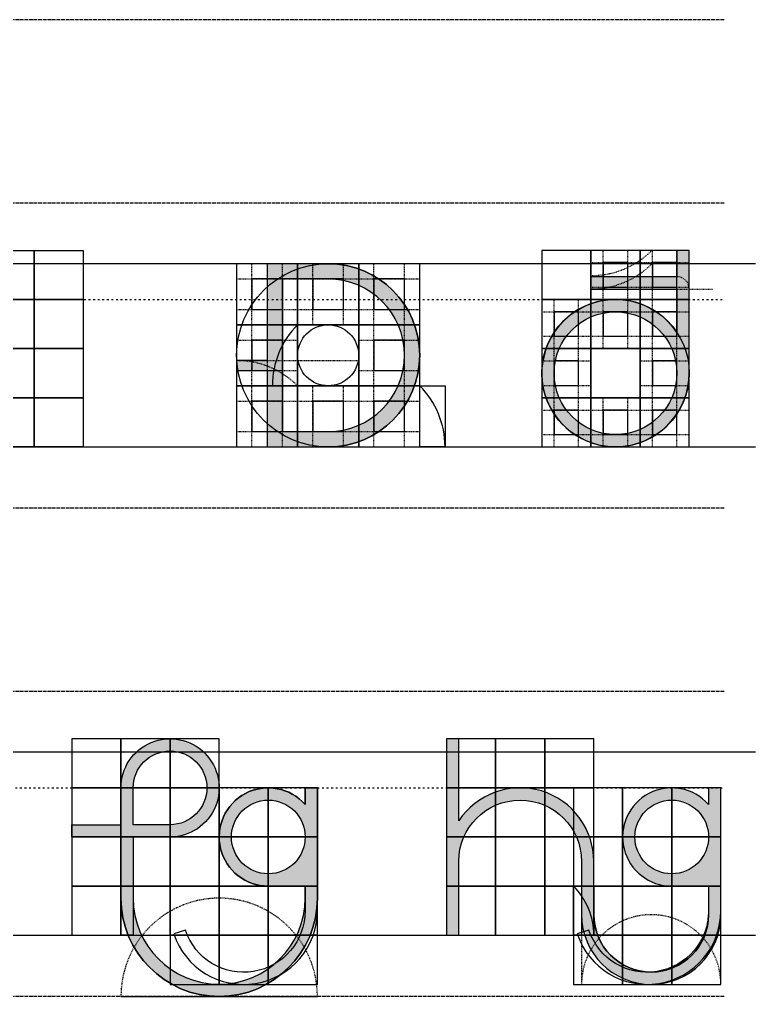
# Model space of a CAD drawing. Header units: millimetres. Extents: x -19 to 3010, y -292 to 470.
# Drawn here: x 2889.4 to 3010, y -250 to -90 of the extents above; entities that cross this region are included whole.
import ezdxf

# ---------------------------------------------------------------- set-up
doc = ezdxf.new("R2010")
doc.units = ezdxf.units.MM
doc.linetypes.add('ACAD_ISO02W100', pattern=[15, 12, -3])
doc.linetypes.add('ACAD_ISO03W100', pattern=[30, 12, -18])
for name, color, linetype in [('GUIDES', 252, 'Continuous'), ('guides_minor', 12, 'Continuous'), ('Lettering', 7, 'Continuous'), ('LINES', 252, 'Continuous'), ('Outlines', 5, 'Continuous')]:
    doc.layers.add(name, color=color, linetype=linetype)

msp = doc.modelspace()

# ---------------------------------------------------------------- hatches: boundary and pattern name
at = {"layer": 'Lettering'}
h = msp.add_hatch(color=256, dxfattribs=at)
h.dxf.hatch_style = 1
edge = h.paths.add_edge_path(flags=16)
edge.add_arc((2987.071067811866, -147.9289321881345), 10.05922317655404, 0, 360)
edge = h.paths.add_edge_path()
edge.add_line((2999.142135623731, -127.8104858350254), (2997.13029098842, -127.8104858350254))
edge.add_line((2997.13029098842, -127.8104858350254), (2997.13029098842, -132.1302909884198))
edge.add_line((2997.13029098842, -132.1302909884198), (2983.047378541244, -132.1302909884198))
edge.add_line((2983.047378541244, -132.1302909884198), (2983.047378541244, -134.142135623731))
edge.add_line((2983.047378541244, -134.142135623731), (2997.13029098842, -134.142135623731))
edge.add_line((2997.13029098842, -134.142135623731), (2997.13029098842, -141.2563983963183))
edge.add_arc((2987.071067811866, -147.9289321881338), 12.0710678118653, 33.55730976192006, 359.9999999999965)
edge.add_line((2999.142135623731, -147.9289321881345), (2999.142135623731, -127.8104858350254))
h = msp.add_hatch(color=256, dxfattribs=at)
h.dxf.hatch_style = 1
edge = h.paths.add_edge_path(flags=16)
edge.add_line((2940, -132.5), (2932.5, -132.5))
edge.add_line((2932.5, -132.5), (2932.5, -157.5))
edge.add_line((2932.5, -157.5), (2940, -157.5))
edge.add_arc((2940, -145), 12.5, 270, 450)
edge = h.paths.add_edge_path()
edge.add_arc((2940, -145), 15, 270, 450)
edge.add_line((2940, -130), (2930, -130))
edge.add_line((2930, -130), (2930, -145.857864376269))
edge.add_line((2930, -145.857864376269), (2925, -145.857864376269))
edge.add_line((2925, -145.857864376269), (2925, -147.5))
edge.add_line((2925, -147.5), (2930, -147.5))
edge.add_line((2930, -147.5), (2930, -160))
edge.add_line((2930, -160), (2940, -160))
h = msp.add_hatch(color=256, dxfattribs=at)
h.dxf.hatch_style = 1
edge = h.paths.add_edge_path(flags=16)
edge.add_line((2908.057539631927, -221.8933982822018), (2908.057539631927, -215.857864376269))
edge.add_arc((2914.09307353786, -215.8578643762692), 6.03553390593288, -90, 179.9999999999978, ccw=False)
edge.add_line((2914.09307353786, -221.8933982822018), (2908.057539631927, -221.8933982822018))
edge = h.paths.add_edge_path()
edge.add_line((2936.22336452628, -233.9289321881345), (2936.22336452628, -231.9526214587563))
edge.add_line((2936.22336452628, -231.9526214587563), (2930.187830620348, -231.9526214587563))
edge.add_arc((2930.187830620347, -223.9052429175125), 8.047378541243859, 41.40962210927103, 270.00000000000324, ccw=False)
edge.add_line((2936.22336452628, -218.5824023359802), (2936.22336452628, -215.857864376269))
edge.add_line((2936.22336452628, -215.857864376269), (2938.235209161591, -215.857864376269))
edge.add_line((2938.235209161591, -215.857864376269), (2938.235209161591, -233.9289321881345))
edge.add_arc((2922.140452079104, -233.9289321881345), 16.09475708248738, -180, 0, ccw=False)
edge.add_line((2906.045694996616, -233.9289321881345), (2906.045694996616, -223.9052429175127))
edge.add_line((2906.045694996616, -223.9052429175127), (2897.998316455373, -223.9052429175127))
edge.add_line((2897.998316455373, -223.9052429175127), (2897.998316455373, -221.8933982822018))
edge.add_line((2897.998316455373, -221.8933982822018), (2906.045694996616, -221.8933982822018))
edge.add_line((2906.045694996616, -221.8933982822018), (2906.045694996616, -215.857864376269))
edge.add_arc((2914.09307353786, -215.857864376269), 8.047378541243688, -90, 180, ccw=False)
edge.add_line((2914.09307353786, -223.9052429175127), (2908.057539631927, -223.9052429175127))
edge.add_line((2908.057539631927, -223.9052429175127), (2908.057539631927, -233.9289321881345))
edge.add_arc((2922.140452079104, -233.9289321881345), 14.08291244717657, 180, 360)
edge = h.paths.add_edge_path(flags=16)
edge.add_arc((2930.187830620348, -223.9052429175127), 6.03553390593288, 0, 360)
h = msp.add_hatch(color=256, dxfattribs=at)
h.dxf.hatch_style = 1
edge = h.paths.add_edge_path()
edge.add_arc((2992.919642781225, -236.6370550783891), 9.398478827543386, -180, 0, ccw=False)
edge.add_line((2983.521163953681, -236.6370550783891), (2983.521163953681, -227.9289321881345))
edge.add_arc((2971.450096141816, -227.9289321881338), 12.0710678118653, 359.9999999999968, 506.4426902380876)
edge.add_line((2961.390872965261, -221.2563983963197), (2961.390872965261, -207.8104858350254))
edge.add_line((2961.390872965261, -207.8104858350254), (2959.37902832995, -207.8104858350254))
edge.add_line((2959.37902832995, -207.8104858350254), (2959.37902832995, -240))
edge.add_line((2959.37902832995, -240), (2961.390872965261, -240))
edge.add_line((2961.390872965261, -240), (2961.390872965261, -227.9289321881345))
edge.add_arc((2971.450096141816, -227.9289321881345), 10.0592231765545, 0, 180, ccw=False)
edge.add_line((2981.50931931837, -227.9289321881345), (2981.50931931837, -236.6370550783891))
edge.add_arc((2992.919642781225, -236.6370550783891), 11.41032346285465, 180, 360)
edge.add_line((3004.329966244079, -236.6370550783891), (3004.329966244079, -215.857864376269))
edge.add_line((3004.329966244079, -215.857864376269), (3002.318121608768, -215.857864376269))
edge.add_line((3002.318121608768, -215.857864376269), (3002.318121608768, -218.5824023359802))
edge.add_arc((2996.282587702835, -223.9052429175125), 8.047378541243857, 41.40962210927101, 270.0000000000032)
edge.add_line((2996.282587702835, -231.9526214587563), (3002.318121608768, -231.9526214587563))
edge.add_line((3002.318121608768, -231.9526214587563), (3002.318121608768, -236.6370550783891))
edge = h.paths.add_edge_path(flags=16)
edge.add_arc((2996.282587702835, -223.9052429175127), 6.03553390593288, 0, 360)

# ---------------------------------------------------------------- linework, layer by layer
at = {"layer": 'GUIDES', "linetype": 'ACAD_ISO02W100', "ltscale": 0.005}
for p, q in [((2985.059223176554, -135.857864376269), (2985.059223176554, -127.8104858350254)), ((2989.082912447176, -135.857864376269), (2989.082912447176, -127.8104858350254)), ((2993.106601717798, -135.857864376269), (2993.106601717798, -127.8104858350254)), ((2997.13029098842, -135.857864376269), (2997.13029098842, -127.8104858350254)), ((2927.5, -140), (2927.5, -130)), ((2932.5, -140), (2932.5, -130)), ((2937.5, -140), (2937.5, -130)), ((2942.5, -140), (2942.5, -130)), ((2947.5, -140), (2947.5, -130)), ((2952.5, -140), (2952.5, -130)), ((2983.047378541244, -129.8223304703363), (2991.094757082487, -129.8223304703363)), ((2991.094757082487, -129.8223304703363), (2999.142135623731, -129.8223304703363)), ((2925, -132.5), (2935, -132.5)), ((2935, -132.5), (2945, -132.5)), ((2945, -132.5), (2955, -132.5)), ((2983.047378541244, -133.8460197409581), (2991.094757082487, -133.8460197409581)), ((2991.094757082487, -133.8460197409581), (2999.142135623731, -133.8460197409581)), ((2977.011844635311, -143.9052429175127), (2977.011844635311, -135.857864376269)), ((2981.035533905932, -143.9052429175127), (2981.035533905932, -135.857864376269)), ((2985.059223176554, -143.9052429175127), (2985.059223176554, -135.857864376269)), ((2989.082912447176, -143.9052429175127), (2989.082912447176, -135.857864376269)), ((2993.106601717798, -143.9052429175127), (2993.106601717798, -135.857864376269)), ((2997.13029098842, -143.9052429175127), (2997.13029098842, -135.857864376269)), ((2925, -137.5), (2935, -137.5)), ((2935, -137.5), (2945, -137.5)), ((2945, -137.5), (2955, -137.5)), ((2975, -137.86970901158), (2983.047378541244, -137.86970901158)), ((2983.047378541244, -137.86970901158), (2991.094757082487, -137.86970901158)), ((2991.094757082487, -137.86970901158), (2999.142135623731, -137.86970901158)), ((2927.5, -150), (2927.5, -140)), ((2932.5, -150), (2932.5, -140)), ((2947.5, -150), (2947.5, -140)), ((2952.5, -150), (2952.5, -140)), ((2975, -141.8933982822018), (2983.047378541244, -141.8933982822018)), ((2983.047378541244, -141.8933982822018), (2991.094757082487, -141.8933982822018)), ((2991.094757082487, -141.8933982822018), (2999.142135623731, -141.8933982822018)), ((2925, -142.5), (2935, -142.5)), ((2945, -142.5), (2955, -142.5)), ((2977.011844635311, -151.9526214587564), (2977.011844635311, -143.9052429175127)), ((2981.035533905932, -151.9526214587564), (2981.035533905932, -143.9052429175127)), ((2993.106601717798, -151.9526214587564), (2993.106601717798, -143.9052429175127)), ((2997.13029098842, -151.9526214587564), (2997.13029098842, -143.9052429175127)), ((2975, -145.9170875528237), (2983.047378541244, -145.9170875528237)), ((2991.094757082487, -145.9170875528237), (2999.142135623731, -145.9170875528237)), ((2925, -147.5), (2935, -147.5)), ((2945, -147.5), (2955, -147.5)), ((2927.5, -160), (2927.5, -150)), ((2932.5, -160), (2932.5, -150)), ((2937.5, -160), (2937.5, -150)), ((2942.5, -160), (2942.5, -150)), ((2947.5, -160), (2947.5, -150)), ((2952.5, -160), (2952.5, -150)), ((2975, -149.9407768234455), (2983.047378541244, -149.9407768234455)), ((2991.094757082487, -149.9407768234455), (2999.142135623731, -149.9407768234455)), ((2977.011844635311, -160), (2977.011844635311, -151.9526214587563)), ((2981.035533905932, -160), (2981.035533905932, -151.9526214587563)), ((2985.059223176554, -160), (2985.059223176554, -151.9526214587563)), ((2989.082912447176, -160), (2989.082912447176, -151.9526214587563)), ((2993.106601717798, -160), (2993.106601717798, -151.9526214587563)), ((2997.13029098842, -160), (2997.13029098842, -151.9526214587563)), ((2925, -152.5), (2935, -152.5)), ((2935, -152.5), (2945, -152.5)), ((2945, -152.5), (2955, -152.5)), ((2975, -153.9644660940672), (2983.047378541244, -153.9644660940672)), ((2983.047378541244, -153.9644660940672), (2991.094757082487, -153.9644660940672)), ((2991.094757082487, -153.9644660940672), (2999.142135623731, -153.9644660940672)), ((2925, -157.5), (2935, -157.5)), ((2935, -157.5), (2945, -157.5)), ((2945, -157.5), (2955, -157.5)), ((2975, -157.9881553646891), (2983.047378541244, -157.9881553646891)), ((2983.047378541244, -157.9881553646891), (2991.094757082487, -157.9881553646891)), ((2991.094757082487, -157.9881553646891), (2999.142135623731, -157.9881553646891))]:
    msp.add_line(p, q, dxfattribs=at)
at = {"layer": 'GUIDES'}
for points in [[(2891.805435201142, -135.857864376269), (2883.758056659899, -135.857864376269), (2883.758056659899, -127.8104858350254), (2891.805435201142, -127.8104858350254)], [(2899.852813742385, -135.857864376269), (2891.805435201142, -135.857864376269), (2891.805435201142, -127.8104858350254), (2899.852813742385, -127.8104858350254)], [(2975, -135.857864376269), (2983.047378541244, -135.857864376269), (2983.047378541244, -127.8104858350253), (2975, -127.8104858350253)], [(2983.047378541244, -135.857864376269), (2991.094757082487, -135.857864376269), (2991.094757082487, -127.8104858350253), (2983.047378541244, -127.8104858350253)], [(2991.094757082487, -135.857864376269), (2999.142135623731, -135.857864376269), (2999.142135623731, -127.8104858350253), (2991.094757082487, -127.8104858350253)], [(2925, -140), (2935, -140), (2935, -130), (2925, -130)], [(2935, -140), (2945, -140), (2945, -130), (2935, -130)], [(2945, -140), (2955, -140), (2955, -130), (2945, -130)], [(2985.059223176554, -133.8460197409581), (2989.082912447176, -133.8460197409581), (2989.082912447176, -129.8223304703363), (2985.059223176554, -129.8223304703363)], [(2993.106601717798, -133.8460197409581), (2997.13029098842, -133.8460197409581), (2997.13029098842, -129.8223304703363), (2993.106601717798, -129.8223304703363)], [(2927.5, -137.5), (2932.5, -137.5), (2932.5, -132.5), (2927.5, -132.5)], [(2937.5, -137.5), (2942.5, -137.5), (2942.5, -132.5), (2937.5, -132.5)], [(2947.5, -137.5), (2952.5, -137.5), (2952.5, -132.5), (2947.5, -132.5)], [(2891.805435201142, -143.9052429175127), (2883.758056659899, -143.9052429175127), (2883.758056659899, -135.857864376269), (2891.805435201142, -135.857864376269)], [(2899.852813742385, -143.9052429175127), (2891.805435201142, -143.9052429175127), (2891.805435201142, -135.857864376269), (2899.852813742385, -135.857864376269)], [(2975, -143.9052429175127), (2983.047378541244, -143.9052429175127), (2983.047378541244, -135.857864376269), (2975, -135.857864376269)], [(2983.047378541244, -143.9052429175127), (2991.094757082487, -143.9052429175127), (2991.094757082487, -135.857864376269), (2983.047378541244, -135.857864376269)], [(2991.094757082487, -143.9052429175127), (2999.142135623731, -143.9052429175127), (2999.142135623731, -135.857864376269), (2991.094757082487, -135.857864376269)], [(2977.011844635311, -141.8933982822018), (2981.035533905932, -141.8933982822018), (2981.035533905932, -137.86970901158), (2977.011844635311, -137.86970901158)], [(2985.059223176554, -141.8933982822018), (2989.082912447176, -141.8933982822018), (2989.082912447176, -137.86970901158), (2985.059223176554, -137.86970901158)], [(2993.106601717798, -141.8933982822018), (2997.13029098842, -141.8933982822018), (2997.13029098842, -137.86970901158), (2993.106601717798, -137.86970901158)], [(2925, -150), (2935, -150), (2935, -140), (2925, -140)], [(2935, -150), (2945, -150), (2945, -140), (2935, -140)], [(2945, -150), (2955, -150), (2955, -140), (2945, -140)], [(2891.805435201142, -151.9526214587563), (2883.758056659899, -151.9526214587563), (2883.758056659899, -143.9052429175127), (2891.805435201142, -143.9052429175127)], [(2899.852813742385, -151.9526214587563), (2891.805435201142, -151.9526214587563), (2891.805435201142, -143.9052429175127), (2899.852813742385, -143.9052429175127)], [(2927.5, -147.5), (2932.5, -147.5), (2932.5, -142.5), (2927.5, -142.5)], [(2947.5, -147.5), (2952.5, -147.5), (2952.5, -142.5), (2947.5, -142.5)], [(2975, -151.9526214587563), (2983.047378541244, -151.9526214587563), (2983.047378541244, -143.9052429175127), (2975, -143.9052429175127)], [(2983.047378541244, -151.9526214587563), (2991.094757082487, -151.9526214587563), (2991.094757082487, -143.9052429175127), (2983.047378541244, -143.9052429175127)], [(2991.094757082487, -151.9526214587563), (2999.142135623731, -151.9526214587563), (2999.142135623731, -143.9052429175127), (2991.094757082487, -143.9052429175127)], [(2977.011844635311, -149.9407768234455), (2981.035533905932, -149.9407768234455), (2981.035533905932, -145.9170875528237), (2977.011844635311, -145.9170875528237)], [(2993.106601717798, -149.9407768234455), (2997.13029098842, -149.9407768234455), (2997.13029098842, -145.9170875528237), (2993.106601717798, -145.9170875528237)], [(2925, -160), (2935, -160), (2935, -150), (2925, -150)], [(2935, -160), (2945, -160), (2945, -150), (2935, -150)], [(2945, -160), (2955, -160), (2955, -150), (2945, -150)], [(2959.142135623731, -160), (2955, -160), (2955, -150), (2959.142135623731, -150)], [(2891.805435201142, -160), (2883.758056659899, -160), (2883.758056659899, -151.9526214587563), (2891.805435201142, -151.9526214587563)], [(2899.852813742385, -160), (2891.805435201142, -160), (2891.805435201142, -151.9526214587563), (2899.852813742385, -151.9526214587563)], [(2975, -160), (2983.047378541244, -160), (2983.047378541244, -151.9526214587563), (2975, -151.9526214587563)], [(2983.047378541244, -160), (2991.094757082487, -160), (2991.094757082487, -151.9526214587563), (2983.047378541244, -151.9526214587563)], [(2991.094757082487, -160), (2999.142135623731, -160), (2999.142135623731, -151.9526214587563), (2991.094757082487, -151.9526214587563)], [(2927.5, -157.5), (2932.5, -157.5), (2932.5, -152.5), (2927.5, -152.5)], [(2937.5, -157.5), (2942.5, -157.5), (2942.5, -152.5), (2937.5, -152.5)], [(2947.5, -157.5), (2952.5, -157.5), (2952.5, -152.5), (2947.5, -152.5)], [(2977.011844635311, -157.9881553646891), (2981.035533905932, -157.9881553646891), (2981.035533905932, -153.9644660940672), (2977.011844635311, -153.9644660940672)], [(2985.059223176554, -157.9881553646891), (2989.082912447176, -157.9881553646891), (2989.082912447176, -153.9644660940672), (2985.059223176554, -153.9644660940672)], [(2993.106601717798, -157.9881553646891), (2997.13029098842, -157.9881553646891), (2997.13029098842, -153.9644660940672), (2993.106601717798, -153.9644660940672)], [(2897.998316455374, -215.857864376269), (2906.045694996617, -215.857864376269), (2906.045694996617, -207.8104858350253), (2897.998316455374, -207.8104858350253)], [(2906.045694996617, -215.857864376269), (2914.093073537861, -215.857864376269), (2914.093073537861, -207.8104858350253), (2906.045694996617, -207.8104858350253)], [(2914.093073537861, -215.857864376269), (2922.140452079105, -215.857864376269), (2922.140452079105, -207.8104858350253), (2914.093073537861, -207.8104858350253)], [(2959.379028329951, -215.857864376269), (2967.426406871195, -215.857864376269), (2967.426406871195, -207.8104858350253), (2959.379028329951, -207.8104858350253)], [(2967.426406871195, -215.857864376269), (2975.473785412438, -215.857864376269), (2975.473785412438, -207.8104858350253), (2967.426406871195, -207.8104858350253)], [(2975.473785412438, -215.857864376269), (2983.521163953682, -215.857864376269), (2983.521163953682, -207.8104858350253), (2975.473785412438, -207.8104858350253)], [(2897.998316455374, -223.9052429175127), (2906.045694996617, -223.9052429175127), (2906.045694996617, -215.857864376269), (2897.998316455374, -215.857864376269)], [(2906.045694996617, -223.9052429175127), (2914.093073537861, -223.9052429175127), (2914.093073537861, -215.857864376269), (2906.045694996617, -215.857864376269)], [(2914.093073537861, -223.9052429175127), (2922.140452079105, -223.9052429175127), (2922.140452079105, -215.857864376269), (2914.093073537861, -215.857864376269)], [(2922.140452079105, -223.9052429175127), (2930.187830620348, -223.9052429175127), (2930.187830620348, -215.857864376269), (2922.140452079105, -215.857864376269)], [(2930.187830620348, -223.9052429175127), (2938.235209161592, -223.9052429175127), (2938.235209161592, -215.857864376269), (2930.187830620348, -215.857864376269)], [(2959.379028329951, -223.9052429175127), (2967.426406871195, -223.9052429175127), (2967.426406871195, -215.857864376269), (2959.379028329951, -215.857864376269)], [(2967.426406871195, -223.9052429175127), (2975.473785412438, -223.9052429175127), (2975.473785412438, -215.857864376269), (2967.426406871195, -215.857864376269)], [(2975.473785412438, -223.9052429175127), (2983.521163953682, -223.9052429175127), (2983.521163953682, -215.857864376269), (2975.473785412438, -215.857864376269)], [(2980.187830620349, -223.9052429175127), (2988.235209161593, -223.9052429175127), (2988.235209161593, -215.857864376269), (2980.187830620349, -215.857864376269)], [(2988.235209161593, -223.9052429175127), (2996.282587702836, -223.9052429175127), (2996.282587702836, -215.857864376269), (2988.235209161593, -215.857864376269)], [(2996.282587702836, -223.9052429175127), (3004.32996624408, -223.9052429175127), (3004.32996624408, -215.857864376269), (2996.282587702836, -215.857864376269)], [(2897.998316455374, -231.9526214587563), (2906.045694996617, -231.9526214587563), (2906.045694996617, -223.9052429175127), (2897.998316455374, -223.9052429175127)], [(2906.045694996617, -231.9526214587563), (2914.093073537861, -231.9526214587563), (2914.093073537861, -223.9052429175127), (2906.045694996617, -223.9052429175127)], [(2914.093073537861, -231.9526214587563), (2922.140452079105, -231.9526214587563), (2922.140452079105, -223.9052429175127), (2914.093073537861, -223.9052429175127)], [(2922.140452079105, -231.9526214587563), (2930.187830620348, -231.9526214587563), (2930.187830620348, -223.9052429175127), (2922.140452079105, -223.9052429175127)], [(2930.187830620348, -231.9526214587563), (2938.235209161592, -231.9526214587563), (2938.235209161592, -223.9052429175127), (2930.187830620348, -223.9052429175127)], [(2959.379028329951, -231.9526214587563), (2967.426406871195, -231.9526214587563), (2967.426406871195, -223.9052429175127), (2959.379028329951, -223.9052429175127)], [(2967.426406871195, -231.9526214587563), (2975.473785412438, -231.9526214587563), (2975.473785412438, -223.9052429175127), (2967.426406871195, -223.9052429175127)], [(2975.473785412438, -231.9526214587563), (2983.521163953682, -231.9526214587563), (2983.521163953682, -223.9052429175127), (2975.473785412438, -223.9052429175127)], [(2980.187830620349, -231.9526214587563), (2988.235209161593, -231.9526214587563), (2988.235209161593, -223.9052429175127), (2980.187830620349, -223.9052429175127)], [(2988.235209161593, -231.9526214587563), (2996.282587702836, -231.9526214587563), (2996.282587702836, -223.9052429175127), (2988.235209161593, -223.9052429175127)], [(2996.282587702836, -231.9526214587563), (3004.32996624408, -231.9526214587563), (3004.32996624408, -223.9052429175127), (2996.282587702836, -223.9052429175127)], [(2897.998316455374, -239.9999999999999), (2906.045694996617, -239.9999999999999), (2906.045694996617, -231.9526214587563), (2897.998316455374, -231.9526214587563)], [(2906.045694996617, -239.9999999999999), (2914.093073537861, -239.9999999999999), (2914.093073537861, -231.9526214587563), (2906.045694996617, -231.9526214587563)], [(2914.093073537861, -239.9999999999999), (2922.140452079105, -239.9999999999999), (2922.140452079105, -231.9526214587563), (2914.093073537861, -231.9526214587563)], [(2922.140452079105, -240), (2930.187830620348, -240), (2930.187830620348, -231.9526214587563), (2922.140452079105, -231.9526214587563)], [(2930.187830620348, -240), (2938.235209161592, -240), (2938.235209161592, -231.9526214587563), (2930.187830620348, -231.9526214587563)], [(2959.379028329951, -239.9999999999999), (2967.426406871195, -239.9999999999999), (2967.426406871195, -231.9526214587563), (2959.379028329951, -231.9526214587563)], [(2967.426406871195, -239.9999999999999), (2975.473785412438, -239.9999999999999), (2975.473785412438, -231.9526214587563), (2967.426406871195, -231.9526214587563)], [(2975.473785412438, -239.9999999999999), (2983.521163953682, -239.9999999999999), (2983.521163953682, -231.9526214587563), (2975.473785412438, -231.9526214587563)], [(2980.187830620349, -240), (2988.235209161593, -240), (2988.235209161593, -231.9526214587563), (2980.187830620349, -231.9526214587563)], [(2983.521163953682, -239.9999999999999), (2980.187830620349, -239.9999999999999), (2980.187830620349, -231.9526214587563), (2983.521163953682, -231.9526214587563)], [(2988.235209161593, -240), (2996.282587702836, -240), (2996.282587702836, -231.9526214587563), (2988.235209161593, -231.9526214587563)], [(2996.282587702836, -240), (3004.32996624408, -240), (3004.32996624408, -231.9526214587563), (2996.282587702836, -231.9526214587563)], [(2914.093073537861, -248.0473785412437), (2922.140452079105, -248.0473785412437), (2922.140452079105, -240), (2914.093073537861, -240)], [(2922.140452079105, -248.0473785412437), (2930.187830620348, -248.0473785412437), (2930.187830620348, -240), (2922.140452079105, -240)], [(2930.187830620348, -248.0473785412437), (2938.235209161592, -248.0473785412437), (2938.235209161592, -240), (2930.187830620348, -240)], [(2980.187830620349, -248.0473785412437), (2988.235209161593, -248.0473785412437), (2988.235209161593, -240), (2980.187830620349, -240)], [(2988.235209161593, -248.0473785412437), (2996.282587702836, -248.0473785412437), (2996.282587702836, -240), (2988.235209161593, -240)], [(2996.282587702836, -248.0473785412437), (3004.32996624408, -248.0473785412437), (3004.32996624408, -240), (2996.282587702836, -240)]]:
    msp.add_lwpolyline(points, close=True, dxfattribs=at)
for centre, radius, end in [((2945, -160), 14.14213562373095, 44.99999999999496), ((2972.140452079105, -239.9999999999999), 11.38071187457704, 44.99999999999493)]:
    msp.add_arc(centre, radius, 0, end, dxfattribs=at)
at = {"layer": 'guides_minor', "linetype": 'ACAD_ISO03W100', "ltscale": 0.005}
msp.add_line((2930, -130), (2930, -160), dxfattribs=at)
at = {"layer": 'guides_minor', "linetype": 'ACAD_ISO02W100', "ltscale": 0.005}
for p, q in [((2983.047378541244, -134.142135623731), (3003.047378541244, -134.142135623731)), ((2925, -145.857864376269), (2945, -145.857864376269)), ((2981.509319318371, -240.0000000000001), (2981.509319318371, -248.0473785412437)), ((2981.509319318371, -248.0473785412437), (3004.32996624408, -248.0473785412437))]:
    msp.add_line(p, q, dxfattribs=at)
at = {"layer": 'guides_minor'}
msp.add_line((2906.045694996617, -250.0236892706218), (2938.235209161592, -250.0236892706218), dxfattribs=at)
for points in [[(2908.057539631928, -223.9052429175127), (2908.057539631928, -239.9999999999999), (2906.045694996617, -240), (2906.045694996617, -223.9052429175127), (2897.998316455374, -223.9052429175127), (2897.998316455374, -221.8933982822018), (2906.045694996617, -221.8933982822018), (2906.045694996617, -215.857864376269, -2.414213562373095), (2914.093073537861, -223.9052429175127)], [(2961.390872965262, -221.2563983963197), (2961.390872965262, -207.8104858350254), (2959.379028329951, -207.8104858350254), (2959.379028329951, -240), (2961.390872965262, -240), (2961.390872965262, -227.9289321881345, -1), (2981.509319318371, -227.9289321881345), (2981.509319318371, -240), (2983.521163953682, -240), (2983.521163953682, -227.9289321881345, 0.7429545911565039), (2961.390872965262, -221.2563983963197)], [(2908.057539631928, -221.8933982822018), (2908.057539631928, -215.857864376269, -2.414213562372949), (2914.093073537861, -221.8933982822018)], [(2936.223364526281, -218.5824023359802, 1.548583770354908), (2930.187830620348, -231.9526214587563), (2936.223364526281, -231.9526214587563), (2936.223364526281, -235.9763107293782, -0.8538943085022456), (2916.621124330767, -239.1573164023643), (2914.712520926975, -239.7935175369621, 0.8508037970648128), (2938.235209161592, -235.9763107293782), (2938.235209161592, -215.857864376269), (2936.223364526281, -215.857864376269)], [(3002.318121608769, -218.5824023359802, 1.548583770354908), (2996.282587702836, -231.9526214587563), (3002.318121608769, -231.9526214587563), (3002.318121608769, -235.9763107293782, -0.8538943085022456), (2982.715881413255, -239.1573164023643), (2980.807278009463, -239.7935175369621, 0.8508037970648128), (3004.32996624408, -235.9763107293782), (3004.32996624408, -215.857864376269), (3002.318121608769, -215.857864376269)]]:
    msp.add_lwpolyline(points, format="xyb", close=True, dxfattribs=at)
for centre, radius in [((2940, -145), 15), ((2987.071067811866, -147.9289321881345), 12.07106781186553), ((2987.071067811866, -147.9289321881345), 10.05922317655404), ((2940, -145), 5), ((2930.187830620348, -223.9052429175127), 6.03553390593288), ((2996.282587702836, -223.9052429175127), 6.03553390593288)]:
    msp.add_circle(centre, radius, dxfattribs=at)
at = {"layer": 'guides_minor', "linetype": 'ACAD_ISO03W100', "ltscale": 0.005}
msp.add_arc((2983.047378541244, -117.8104858350253), 14.14213562373095, 270, 315.0000000000051, dxfattribs=at)
at = {"layer": 'guides_minor', "linetype": 'ACAD_ISO02W100', "ltscale": 0.005}
for centre, radius, start, end in [((2983.047378541244, -120), 14.14213562373095, 270, 315.0000000000051), ((2997.13029098842, -134.1421356237311), 2.011844635311263, 4.032943336095739e-12, 90), ((2925, -160), 14.14213562373095, 44.99999999999493, 90), ((2922.140452079105, -250.0236892706218), 16.09475708248738, 1.017777498068325e-13, 180), ((2992.919642781226, -248.0473785412437), 11.41032346285465, 359.9999999999999, 180)]:
    msp.add_arc(centre, radius, start, end, dxfattribs=at)
at = {"layer": 'guides_minor'}
for centre, radius, start, end in [((2945, -150), 14.14213562373095, 135.0000000000051, 180), ((2922.140452079105, -233.9289321881345), 16.09475708248738, 180, 0), ((2922.140452079105, -233.9289321881345), 14.08291244717657, 180, 0), ((2992.919642781226, -236.6370550783891), 11.41032346285465, 180.0000000000003, 0), ((2992.919642781226, -236.6370550783891), 9.398478827543386, 180, 0)]:
    msp.add_arc(centre, radius, start, end, dxfattribs=at)
at = {"layer": 'LINES', "linetype": 'ACAD_ISO02W100', "ltscale": 0.05}
for p, q in [((2465, -90), (3005, -90)), ((2465, -120), (3005, -120)), ((2465, -170), (3005, -170)), ((2465, -200), (3005, -200)), ((2465, -250), (3005, -250))]:
    msp.add_line(p, q, dxfattribs=at)
at = {"layer": 'LINES'}
for p, q in [((3010, -130), (2460, -130)), ((2460, -160), (3010, -160)), ((3010, -210), (2460, -210)), ((2460, -240), (3010, -240))]:
    msp.add_line(p, q, dxfattribs=at)
at = {"layer": 'LINES', "linetype": 'ACAD_ISO03W100', "ltscale": 0.025}
for p, q in [((2465, -135.857864376269), (3005, -135.857864376269)), ((2465, -215.857864376269), (3005, -215.857864376269))]:
    msp.add_line(p, q, dxfattribs=at)
at = {"layer": 'Outlines'}
for points in [[(2999.142135623731, -127.8104858350254), (2997.13029098842, -127.8104858350254), (2997.13029098842, -132.1302909884198), (2983.047378541244, -132.1302909884198), (2983.047378541244, -134.142135623731), (2997.13029098842, -134.142135623731), (2997.13029098842, -141.2563983963183, 6.780726405492618), (2999.142135623731, -147.9289321881345)], [(2940, -160, 0.9999999999999999), (2940, -130), (2930, -130), (2930, -145.857864376269), (2925, -145.857864376269), (2925, -147.5), (2930, -147.5), (2930, -160)], [(2940, -132.5), (2932.5, -132.5), (2932.5, -157.5), (2940, -157.5, 1)], [(2936.22336452628, -233.9289321881345), (2936.22336452628, -231.9526214587563), (2930.187830620348, -231.9526214587563, -1.548583770354909), (2936.22336452628, -218.5824023359802), (2936.22336452628, -215.857864376269), (2938.235209161591, -215.857864376269), (2938.235209161591, -233.9289321881345, -0.9999999999999999), (2906.045694996616, -233.9289321881345), (2906.045694996616, -223.9052429175127), (2897.998316455373, -223.9052429175127), (2897.998316455373, -221.8933982822018), (2906.045694996616, -221.8933982822018), (2906.045694996616, -215.857864376269, -2.414213562373095), (2914.09307353786, -223.9052429175127), (2908.057539631927, -223.9052429175127), (2908.057539631927, -233.9289321881345, 0.9999999999999999)], [(3002.318121608768, -236.6370550783891, -0.9999999999999999), (2983.521163953681, -236.6370550783891), (2983.521163953681, -227.9289321881345, 0.7429545911565039), (2961.390872965261, -221.2563983963197), (2961.390872965261, -207.8104858350254), (2959.37902832995, -207.8104858350254), (2959.37902832995, -240), (2961.390872965261, -240), (2961.390872965261, -227.9289321881345, -1), (2981.50931931837, -227.9289321881345), (2981.50931931837, -236.6370550783891, 0.9999999999999999), (3004.329966244079, -236.6370550783891), (3004.329966244079, -215.857864376269), (3002.318121608768, -215.857864376269), (3002.318121608768, -218.5824023359802, 1.548583770354909), (2996.282587702835, -231.9526214587563), (3002.318121608768, -231.9526214587563)], [(2908.057539631927, -221.8933982822018), (2908.057539631927, -215.857864376269, -2.414213562372949), (2914.09307353786, -221.8933982822018)]]:
    msp.add_lwpolyline(points, format="xyb", close=True, dxfattribs=at)
for centre, radius in [((2987.071067811866, -147.9289321881345), 10.05922317655404), ((2930.187830620348, -223.9052429175127), 6.03553390593288), ((2996.282587702835, -223.9052429175127), 6.03553390593288)]:
    msp.add_circle(centre, radius, dxfattribs=at)

doc.saveas('drawing.dxf')
